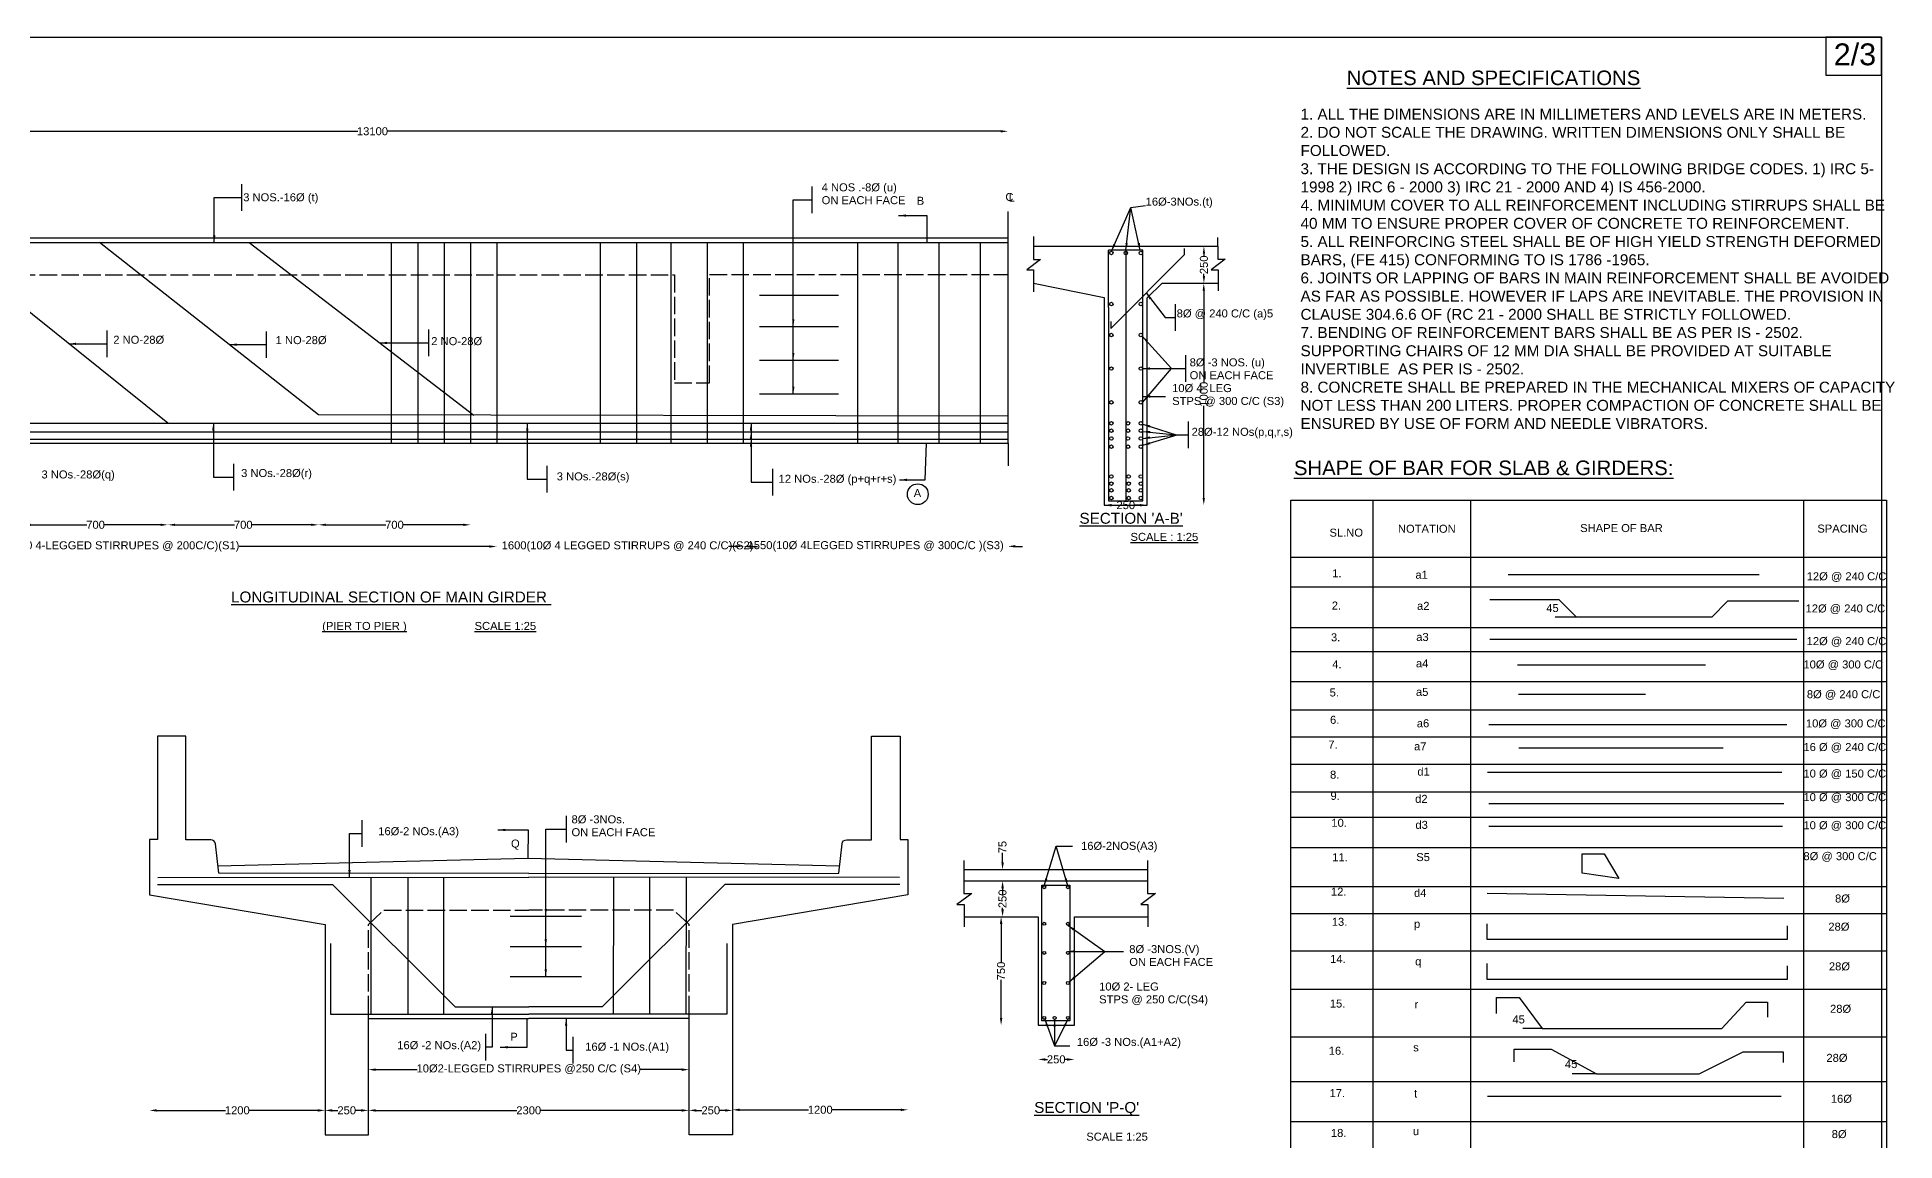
# Model space of a CAD drawing. Header units: millimetres. Extents: x -53232733 to -53211002, y 22138765 to 22152808.
# Drawn here: x -53223768 to -53211002, y 22145227 to 22152808 of the extents above; entities that cross this region are included whole.
import ezdxf

# ---------------------------------------------------------------- set-up
doc = ezdxf.new("R2010")
doc.units = ezdxf.units.MM
doc.header["$MEASUREMENT"] = 0
doc.linetypes.add('ACAD_ISO02W100', pattern=[15, 12, -3])
for name, color, linetype in [('DIMENSION', 7, 'Continuous'), ('DIMENSIONS', 7, 'Continuous'), ('DRAWING', 2, 'Continuous'), ('TEXT', 1, 'Continuous')]:
    doc.layers.add(name, color=color, linetype=linetype)
doc.styles.get("Standard").update_dxf_attribs({"font": 'arial.ttf', "height": 55})
doc.dimstyles.get("Standard").update_dxf_attribs({"dimtxt": 55, "dimasz": 50, "dimexe": 0.18, "dimexo": 0.0625, "dimgap": 0.09, "dimtad": 0, "dimdec": 0, "dimzin": 0, "dimdsep": 46, "dimtxsty": 'Standard', "dimcen": 0.09, "dimse1": 1, "dimse2": 1, "dimadec": 0, "dimazin": 0, "dimtfac": 1, "dimtdec": 0, "dimtofl": 0, "dimtmove": 0, "dimatfit": 3, "dimfxl": 1, "dimtolj": 1, "dimtzin": 0, "dimarcsym": 0})

# ---------------------------------------------------------------- blocks, each defined once
blk = doc.blocks.new('*D69')
at = {"layer": 'Defpoints', "color": 0, "transparency": 16777216}
for p in [(-53215750, 22151372), (-53215750, 22151117), (-53215750, 22151117)]:
    blk.add_point(p, dxfattribs=at)
at = {"layer": 'DIMENSIONS', "color": 0, "lineweight": -2, "transparency": 16777216}
for p, q in [((-53215750, 22151322), (-53215750, 22151306)), ((-53215750, 22151167), (-53215750, 22151183))]:
    blk.add_line(p, q, dxfattribs=at)
at = {"layer": 'DIMENSIONS', "color": 0, "transparency": 16777216}
for points in [[(-53215758, 22151322), (-53215742, 22151322), (-53215750, 22151372)], [(-53215758, 22151167), (-53215742, 22151167), (-53215750, 22151117)]]:
    blk.add_solid(points, dxfattribs=at)
at = {"layer": 'DIMENSIONS', "color": 0, "transparency": 16777216, "insert": (-53215750, 22151244), "char_height": 55, "attachment_point": 5, "rotation": 90}
blk.add_mtext('\\A1;250', dxfattribs=at)
blk = doc.blocks.new('*D70')
at = {"layer": 'Defpoints', "color": 0, "transparency": 16777216}
for p in [(-53216036, 22151117), (-53216139, 22149593), (-53215751, 22149593)]:
    blk.add_point(p, dxfattribs=at)
at = {"layer": 'DIMENSIONS', "color": 0, "lineweight": -2, "transparency": 16777216}
for p, q in [((-53215751, 22151067), (-53215751, 22150434)), ((-53215751, 22149643), (-53215751, 22150275))]:
    blk.add_line(p, q, dxfattribs=at)
at = {"layer": 'DIMENSIONS', "color": 0, "transparency": 16777216}
for points in [[(-53215759, 22151067), (-53215743, 22151067), (-53215751, 22151117)], [(-53215759, 22149643), (-53215743, 22149643), (-53215751, 22149593)]]:
    blk.add_solid(points, dxfattribs=at)
at = {"layer": 'DIMENSIONS', "color": 0, "transparency": 16777216, "insert": (-53215751, 22150355), "char_height": 55, "attachment_point": 5, "rotation": 90}
blk.add_mtext('\\A1;1000', dxfattribs=at)
blk = doc.blocks.new('*D71')
at = {"layer": 'Defpoints', "color": 0, "transparency": 16777216}
for p in [(-53216435, 22149593), (-53216435, 22149593), (-53216139, 22149593)]:
    blk.add_point(p, dxfattribs=at)
at = {"layer": 'DIMENSIONS', "color": 0, "lineweight": -2, "transparency": 16777216}
for p, q in [((-53216385, 22149593), (-53216348, 22149593)), ((-53216189, 22149593), (-53216226, 22149593))]:
    blk.add_line(p, q, dxfattribs=at)
at = {"layer": 'DIMENSIONS', "color": 0, "transparency": 16777216}
for points in [[(-53216385, 22149601), (-53216385, 22149584), (-53216435, 22149593)], [(-53216189, 22149601), (-53216189, 22149584), (-53216139, 22149593)]]:
    blk.add_solid(points, dxfattribs=at)
at = {"layer": 'DIMENSIONS', "color": 0, "transparency": 16777216, "insert": (-53216287, 22149593), "char_height": 55, "attachment_point": 5}
blk.add_mtext('\\A1;250', dxfattribs=at)
blk = doc.blocks.new('*D72')
at = {"layer": 'Defpoints', "color": 0, "transparency": 16777216}
for p in [(-53217096, 22152161), (-53225832, 22152088), (-53217096, 22151524)]:
    blk.add_point(p, dxfattribs=at)
at = {"layer": 'DIMENSIONS', "color": 0, "lineweight": -2, "transparency": 16777216}
for p, q in [((-53225782, 22152161), (-53221565, 22152161)), ((-53217146, 22152161), (-53221363, 22152161))]:
    blk.add_line(p, q, dxfattribs=at)
at = {"layer": 'DIMENSIONS', "color": 0, "transparency": 16777216}
for points in [[(-53225782, 22152169), (-53225782, 22152153), (-53225832, 22152161)], [(-53217146, 22152169), (-53217146, 22152153), (-53217096, 22152161)]]:
    blk.add_solid(points, dxfattribs=at)
at = {"layer": 'DIMENSIONS', "color": 0, "transparency": 16777216, "insert": (-53221464, 22152161), "char_height": 55, "attachment_point": 5}
blk.add_mtext('\\A1;13100', dxfattribs=at)
blk = doc.blocks.new('*D77')
at = {"layer": 'Defpoints', "color": 0, "transparency": 16777216}
for p in [(-53223864, 22150155), (-53222870, 22150155), (-53222870, 22149458)]:
    blk.add_point(p, dxfattribs=at)
at = {"layer": 'DIMENSIONS', "color": 0, "lineweight": -2, "transparency": 16777216}
for p, q in [((-53223814, 22149458), (-53223427, 22149458)), ((-53222920, 22149458), (-53223306, 22149458))]:
    blk.add_line(p, q, dxfattribs=at)
at = {"layer": 'DIMENSIONS', "color": 0, "transparency": 16777216}
for points in [[(-53223814, 22149466), (-53223814, 22149450), (-53223864, 22149458)], [(-53222920, 22149466), (-53222920, 22149450), (-53222870, 22149458)]]:
    blk.add_solid(points, dxfattribs=at)
at = {"layer": 'DIMENSIONS', "color": 0, "transparency": 16777216, "insert": (-53223367, 22149458), "char_height": 55, "attachment_point": 5}
blk.add_mtext('\\A1;700', dxfattribs=at)
blk = doc.blocks.new('*D78')
at = {"layer": 'Defpoints', "color": 0, "transparency": 16777216}
for p in [(-53221835, 22150213), (-53222870, 22150155), (-53221835, 22149458)]:
    blk.add_point(p, dxfattribs=at)
at = {"layer": 'DIMENSIONS', "color": 0, "lineweight": -2, "transparency": 16777216}
for p, q in [((-53222820, 22149458), (-53222413, 22149458)), ((-53221885, 22149458), (-53222292, 22149458))]:
    blk.add_line(p, q, dxfattribs=at)
at = {"layer": 'DIMENSIONS', "color": 0, "transparency": 16777216}
for points in [[(-53222820, 22149466), (-53222820, 22149450), (-53222870, 22149458)], [(-53221885, 22149466), (-53221885, 22149450), (-53221835, 22149458)]]:
    blk.add_solid(points, dxfattribs=at)
at = {"layer": 'DIMENSIONS', "color": 0, "transparency": 16777216, "insert": (-53222352, 22149458), "char_height": 55, "attachment_point": 5}
blk.add_mtext('\\A1;700', dxfattribs=at)
blk = doc.blocks.new('*D79')
at = {"layer": 'Defpoints', "color": 0, "transparency": 16777216}
for p in [(-53221835, 22150213), (-53220790, 22150228), (-53220790, 22149458)]:
    blk.add_point(p, dxfattribs=at)
at = {"layer": 'DIMENSIONS', "color": 0, "lineweight": -2, "transparency": 16777216}
for p, q in [((-53221785, 22149458), (-53221373, 22149458)), ((-53220840, 22149458), (-53221252, 22149458))]:
    blk.add_line(p, q, dxfattribs=at)
at = {"layer": 'DIMENSIONS', "color": 0, "transparency": 16777216}
for points in [[(-53221785, 22149466), (-53221785, 22149450), (-53221835, 22149458)], [(-53220840, 22149466), (-53220840, 22149450), (-53220790, 22149458)]]:
    blk.add_solid(points, dxfattribs=at)
at = {"layer": 'DIMENSIONS', "color": 0, "transparency": 16777216, "insert": (-53221313, 22149458), "char_height": 55, "attachment_point": 5}
blk.add_mtext('\\A1;700', dxfattribs=at)
blk = doc.blocks.new('*D80')
at = {"layer": 'Defpoints', "color": 0, "transparency": 16777216}
for p in [(-53225852, 22150018), (-53220610, 22150018), (-53220610, 22149309)]:
    blk.add_point(p, dxfattribs=at)
at = {"layer": 'DIMENSIONS', "color": 0, "lineweight": -2, "transparency": 16777216}
for p, q in [((-53225802, 22149309), (-53224080, 22149309)), ((-53220660, 22149309), (-53222381, 22149309))]:
    blk.add_line(p, q, dxfattribs=at)
at = {"layer": 'DIMENSIONS', "color": 0, "transparency": 16777216}
for points in [[(-53225802, 22149317), (-53225802, 22149301), (-53225852, 22149309)], [(-53220660, 22149317), (-53220660, 22149301), (-53220610, 22149309)]]:
    blk.add_solid(points, dxfattribs=at)
at = {"layer": 'DIMENSIONS', "color": 0, "transparency": 16777216, "insert": (-53223231, 22149309), "char_height": 55, "attachment_point": 5}
blk.add_mtext('\\A1;3400(10 4-LEGGED STIRRUPES @ 200C/C)(S1)', dxfattribs=at)
blk = doc.blocks.new('*D81')
at = {"layer": 'Defpoints', "color": 0, "transparency": 16777216}
for p in [(-53220610, 22150018), (-53218917, 22150018), (-53218917, 22149309)]:
    blk.add_point(p, dxfattribs=at)
at = {"layer": 'DIMENSIONS', "color": 0, "lineweight": -2, "transparency": 16777216}
for p, q in [((-53220660, 22149309), (-53220710, 22149309)), ((-53218867, 22149309), (-53218817, 22149309))]:
    blk.add_line(p, q, dxfattribs=at)
at = {"layer": 'DIMENSIONS', "color": 0, "transparency": 16777216}
for points in [[(-53220660, 22149317), (-53220660, 22149301), (-53220610, 22149309)], [(-53218867, 22149317), (-53218867, 22149301), (-53218917, 22149309)]]:
    blk.add_solid(points, dxfattribs=at)
at = {"layer": 'DIMENSIONS', "color": 0, "transparency": 16777216, "insert": (-53219711, 22149309), "char_height": 55, "attachment_point": 5}
blk.add_mtext('\\A1;1600(10Ø 4 LEGGED STIRRUPS @ 240 C/C)(S2)', dxfattribs=at)
blk = doc.blocks.new('*D82')
at = {"layer": 'Defpoints', "color": 0, "transparency": 16777216}
for p in [(-53218917, 22150018), (-53217096, 22150045), (-53217096, 22149310)]:
    blk.add_point(p, dxfattribs=at)
at = {"layer": 'DIMENSIONS', "color": 0, "lineweight": -2, "transparency": 16777216}
for p, q in [((-53218967, 22149310), (-53219017, 22149310)), ((-53217046, 22149310), (-53216996, 22149310))]:
    blk.add_line(p, q, dxfattribs=at)
at = {"layer": 'DIMENSIONS', "color": 0, "transparency": 16777216}
for points in [[(-53218967, 22149319), (-53218967, 22149302), (-53218917, 22149310)], [(-53217046, 22149319), (-53217046, 22149302), (-53217096, 22149310)]]:
    blk.add_solid(points, dxfattribs=at)
at = {"layer": 'DIMENSIONS', "color": 0, "transparency": 16777216, "insert": (-53218006, 22149310), "char_height": 55, "attachment_point": 5}
blk.add_mtext('\\A1;1550(10Ø 4LEGGED STIRRUPES @ 300C/C )(S3)', dxfattribs=at)
blk = doc.blocks.new('*D89')
at = {"layer": 'Defpoints', "color": 0, "transparency": 16777216}
for p in [(-53221492, 22145716), (-53219288, 22145716), (-53219288, 22145716)]:
    blk.add_point(p, dxfattribs=at)
at = {"layer": 'DIMENSIONS', "color": 0, "lineweight": -2, "transparency": 16777216}
for p, q in [((-53221442, 22145716), (-53221156, 22145716)), ((-53219338, 22145716), (-53219624, 22145716))]:
    blk.add_line(p, q, dxfattribs=at)
at = {"layer": 'DIMENSIONS', "color": 0, "transparency": 16777216}
for points in [[(-53221442, 22145724), (-53221442, 22145707), (-53221492, 22145716)], [(-53219338, 22145724), (-53219338, 22145707), (-53219288, 22145716)]]:
    blk.add_solid(points, dxfattribs=at)
at = {"layer": 'DIMENSIONS', "color": 0, "transparency": 16777216, "insert": (-53220390, 22145716), "char_height": 55, "attachment_point": 5}
blk.add_mtext('\\A1;10Ø2-LEGGED STIRRUPES @250 C/C (S4)', dxfattribs=at)
blk = doc.blocks.new('*D90')
at = {"layer": 'Defpoints', "color": 0, "transparency": 16777216}
for p in [(-53217134, 22147090), (-53217134, 22147012), (-53217134, 22147012)]:
    blk.add_point(p, dxfattribs=at)
at = {"layer": 'DIMENSIONS', "color": 0, "lineweight": -2, "transparency": 16777216}
for p, q in [((-53217134, 22147140), (-53217134, 22147205)), ((-53217134, 22146962), (-53217134, 22146912))]:
    blk.add_line(p, q, dxfattribs=at)
at = {"layer": 'DIMENSIONS', "color": 0, "transparency": 16777216}
for points in [[(-53217142, 22147140), (-53217125, 22147140), (-53217134, 22147090)], [(-53217142, 22146962), (-53217125, 22146962), (-53217134, 22147012)]]:
    blk.add_solid(points, dxfattribs=at)
at = {"layer": 'DIMENSIONS', "color": 0, "transparency": 16777216, "insert": (-53217134, 22147244), "char_height": 55, "attachment_point": 5, "rotation": 90}
blk.add_mtext('\\A1;75', dxfattribs=at)
blk = doc.blocks.new('*D91')
at = {"layer": 'Defpoints', "color": 0, "transparency": 16777216}
for p in [(-53217134, 22147012), (-53217134, 22146766), (-53217134, 22146766)]:
    blk.add_point(p, dxfattribs=at)
at = {"layer": 'DIMENSIONS', "color": 0, "lineweight": -2, "transparency": 16777216}
for p, q in [((-53217134, 22146962), (-53217134, 22146950)), ((-53217134, 22146816), (-53217134, 22146828))]:
    blk.add_line(p, q, dxfattribs=at)
at = {"layer": 'DIMENSIONS', "color": 0, "transparency": 16777216}
for points in [[(-53217142, 22146962), (-53217125, 22146962), (-53217134, 22147012)], [(-53217142, 22146816), (-53217125, 22146816), (-53217134, 22146766)]]:
    blk.add_solid(points, dxfattribs=at)
at = {"layer": 'DIMENSIONS', "color": 0, "transparency": 16777216, "insert": (-53217134, 22146889), "char_height": 55, "attachment_point": 5, "rotation": 90}
blk.add_mtext('\\A1;250', dxfattribs=at)
blk = doc.blocks.new('*D92')
at = {"layer": 'Defpoints', "color": 0, "transparency": 16777216}
for p in [(-53216890, 22146766), (-53217144, 22146021), (-53216890, 22146021)]:
    blk.add_point(p, dxfattribs=at)
at = {"layer": 'DIMENSIONS', "color": 0, "lineweight": -2, "transparency": 16777216}
for p, q in [((-53217144, 22146716), (-53217144, 22146454)), ((-53217144, 22146071), (-53217144, 22146333))]:
    blk.add_line(p, q, dxfattribs=at)
at = {"layer": 'DIMENSIONS', "color": 0, "transparency": 16777216}
for points in [[(-53217152, 22146716), (-53217135, 22146716), (-53217144, 22146766)], [(-53217152, 22146071), (-53217135, 22146071), (-53217144, 22146021)]]:
    blk.add_solid(points, dxfattribs=at)
at = {"layer": 'DIMENSIONS', "color": 0, "transparency": 16777216, "insert": (-53217144, 22146393), "char_height": 55, "attachment_point": 5, "rotation": 90}
blk.add_mtext('\\A1;750', dxfattribs=at)
blk = doc.blocks.new('*D93')
at = {"layer": 'Defpoints', "color": 0, "transparency": 16777216}
for p in [(-53216890, 22146021), (-53216640, 22146021), (-53216640, 22145786)]:
    blk.add_point(p, dxfattribs=at)
at = {"layer": 'DIMENSIONS', "color": 0, "lineweight": -2, "transparency": 16777216}
for p, q in [((-53216840, 22145786), (-53216826, 22145786)), ((-53216690, 22145786), (-53216704, 22145786))]:
    blk.add_line(p, q, dxfattribs=at)
at = {"layer": 'DIMENSIONS', "color": 0, "transparency": 16777216}
for points in [[(-53216840, 22145794), (-53216840, 22145777), (-53216890, 22145786)], [(-53216690, 22145794), (-53216690, 22145777), (-53216640, 22145786)]]:
    blk.add_solid(points, dxfattribs=at)
at = {"layer": 'DIMENSIONS', "color": 0, "transparency": 16777216, "insert": (-53216765, 22145786), "char_height": 55, "attachment_point": 5}
blk.add_mtext('\\A1;250', dxfattribs=at)
blk = doc.blocks.new('*D94')
at = {"layer": 'Defpoints', "color": 0, "transparency": 16777216}
for p in [(-53222996, 22146916), (-53221790, 22146713), (-53221790, 22145436)]:
    blk.add_point(p, dxfattribs=at)
at = {"layer": 'DIMENSIONS', "color": 0, "lineweight": -2, "transparency": 16777216}
for p, q in [((-53222946, 22145436), (-53222473, 22145436)), ((-53221840, 22145436), (-53222314, 22145436))]:
    blk.add_line(p, q, dxfattribs=at)
at = {"layer": 'DIMENSIONS', "color": 0, "transparency": 16777216}
for points in [[(-53222946, 22145444), (-53222946, 22145427), (-53222996, 22145436)], [(-53221840, 22145444), (-53221840, 22145427), (-53221790, 22145436)]]:
    blk.add_solid(points, dxfattribs=at)
at = {"layer": 'DIMENSIONS', "color": 0, "transparency": 16777216, "insert": (-53222393, 22145436), "char_height": 55, "attachment_point": 5}
blk.add_mtext('\\A1;1200', dxfattribs=at)
blk = doc.blocks.new('*D95')
at = {"layer": 'Defpoints', "color": 0, "transparency": 16777216}
for p in [(-53221790, 22145436), (-53221492, 22145436), (-53221492, 22145436)]:
    blk.add_point(p, dxfattribs=at)
at = {"layer": 'DIMENSIONS', "color": 0, "lineweight": -2, "transparency": 16777216}
for p, q in [((-53221740, 22145436), (-53221702, 22145436)), ((-53221542, 22145436), (-53221580, 22145436))]:
    blk.add_line(p, q, dxfattribs=at)
at = {"layer": 'DIMENSIONS', "color": 0, "transparency": 16777216}
for points in [[(-53221740, 22145444), (-53221740, 22145427), (-53221790, 22145436)], [(-53221542, 22145444), (-53221542, 22145427), (-53221492, 22145436)]]:
    blk.add_solid(points, dxfattribs=at)
at = {"layer": 'DIMENSIONS', "color": 0, "transparency": 16777216, "insert": (-53221641, 22145436), "char_height": 55, "attachment_point": 5}
blk.add_mtext('\\A1;250', dxfattribs=at)
blk = doc.blocks.new('*D96')
at = {"layer": 'Defpoints', "color": 0, "transparency": 16777216}
for p in [(-53221492, 22146068), (-53219288, 22146068), (-53219288, 22145436)]:
    blk.add_point(p, dxfattribs=at)
at = {"layer": 'DIMENSIONS', "color": 0, "lineweight": -2, "transparency": 16777216}
for p, q in [((-53221442, 22145436), (-53220473, 22145436)), ((-53219338, 22145436), (-53220308, 22145436))]:
    blk.add_line(p, q, dxfattribs=at)
at = {"layer": 'DIMENSIONS', "color": 0, "transparency": 16777216}
for points in [[(-53221442, 22145444), (-53221442, 22145427), (-53221492, 22145436)], [(-53219338, 22145444), (-53219338, 22145427), (-53219288, 22145436)]]:
    blk.add_solid(points, dxfattribs=at)
at = {"layer": 'DIMENSIONS', "color": 0, "transparency": 16777216, "insert": (-53220390, 22145436), "char_height": 55, "attachment_point": 5}
blk.add_mtext('\\A1;2300', dxfattribs=at)
blk = doc.blocks.new('*D97')
at = {"layer": 'Defpoints', "color": 0, "transparency": 16777216}
for p in [(-53219288, 22145436), (-53218990, 22145436), (-53218990, 22145436)]:
    blk.add_point(p, dxfattribs=at)
at = {"layer": 'DIMENSIONS', "color": 0, "lineweight": -2, "transparency": 16777216}
for p, q in [((-53219238, 22145436), (-53219200, 22145436)), ((-53219040, 22145436), (-53219078, 22145436))]:
    blk.add_line(p, q, dxfattribs=at)
at = {"layer": 'DIMENSIONS', "color": 0, "transparency": 16777216}
for points in [[(-53219238, 22145444), (-53219238, 22145427), (-53219288, 22145436)], [(-53219040, 22145444), (-53219040, 22145427), (-53218990, 22145436)]]:
    blk.add_solid(points, dxfattribs=at)
at = {"layer": 'DIMENSIONS', "color": 0, "transparency": 16777216, "insert": (-53219139, 22145436), "char_height": 55, "attachment_point": 5}
blk.add_mtext('\\A1;250', dxfattribs=at)
blk = doc.blocks.new('*D98')
at = {"layer": 'Defpoints', "color": 0, "transparency": 16777216}
for p in [(-53217784, 22146916), (-53218990, 22146713), (-53217784, 22145440)]:
    blk.add_point(p, dxfattribs=at)
at = {"layer": 'DIMENSIONS', "color": 0, "lineweight": -2, "transparency": 16777216}
for p, q in [((-53218940, 22145440), (-53218467, 22145440)), ((-53217834, 22145440), (-53218307, 22145440))]:
    blk.add_line(p, q, dxfattribs=at)
at = {"layer": 'DIMENSIONS', "color": 0, "transparency": 16777216}
for points in [[(-53218940, 22145448), (-53218940, 22145431), (-53218990, 22145440)], [(-53217834, 22145448), (-53217834, 22145431), (-53217784, 22145440)]]:
    blk.add_solid(points, dxfattribs=at)
at = {"layer": 'DIMENSIONS', "color": 0, "transparency": 16777216, "insert": (-53218387, 22145440), "char_height": 55, "attachment_point": 5}
blk.add_mtext('\\A1;1200', dxfattribs=at)

msp = doc.modelspace()

# ---------------------------------------------------------------- linework, layer by layer
at = {"layer": 'DIMENSION', "color": 0}
msp.add_lwpolyline([(-53215152.5, 22149628), (-53211059.2, 22149628), (-53211059.2, 22141714.5), (-53215152.5, 22141714.5)], close=True, dxfattribs=at)
for points in [[(-53214590.1, 22149628), (-53214590.1, 22141714.5)], [(-53213917.2, 22149628), (-53213917.2, 22141714.5)], [(-53211630, 22149628), (-53211630, 22141714.5)], [(-53215152.5, 22149236.9), (-53211059.2, 22149236.9)], [(-53215152.5, 22149032.4), (-53211059.2, 22149032.4)], [(-53213658.5, 22149115.7), (-53211934.5, 22149115.7)], [(-53213189.7, 22148824.4), (-53213309.2, 22148941.9), (-53213786, 22148941.9)], [(-53211662, 22148933.7), (-53212151.6, 22148933.7), (-53212259.8, 22148824.4), (-53213335.8, 22148824.4)], [(-53215152.5, 22148753.8), (-53211059.2, 22148753.8)], [(-53213786.1, 22148673.3), (-53211674.3, 22148673.3)], [(-53215152.5, 22148588.5), (-53211059.2, 22148588.5)], [(-53212302, 22148493), (-53213594.1, 22148493)], [(-53215152.5, 22148380.7), (-53211059.2, 22148380.7)], [(-53213587.4, 22148295), (-53212714.9, 22148295)], [(-53215152.5, 22148187), (-53211059.2, 22148187)], [(-53213791.1, 22148086.3), (-53211744.9, 22148086.3)], [(-53215152.5, 22148002.8), (-53211059.2, 22148002.8)], [(-53212181.4, 22147924.9), (-53213586.1, 22147924.9)], [(-53215152.5, 22147813.9), (-53211059.2, 22147813.9)], [(-53213800.7, 22147759.1), (-53211779, 22147759.1)], [(-53215152.5, 22147625), (-53211059.2, 22147625)], [(-53211764.4, 22147541.5), (-53213791, 22147541.5)], [(-53215152.5, 22147450.2), (-53211059.2, 22147450.2)], [(-53213791, 22147388), (-53211774.2, 22147388)], [(-53215152.5, 22147242.4), (-53211059.2, 22147242.4)], [(-53213151.3, 22147064.5), (-53213151.3, 22147198.8), (-53212999.2, 22147198.8), (-53212898, 22147028.8), (-53213151.3, 22147064.5)], [(-53215152.5, 22146973.2), (-53211059.2, 22146973.2)], [(-53213803.7, 22146928.8), (-53211764.2, 22146893.3)], [(-53215152.5, 22146789), (-53211059.2, 22146789)], [(-53211742.9, 22146702.7), (-53211742.9, 22146609.5), (-53213804.5, 22146609.5), (-53213804.5, 22146717.6)], [(-53215152.5, 22146531.9), (-53211059.2, 22146531.9)], [(-53211742.9, 22146429.3), (-53211742.9, 22146336), (-53213804.5, 22146336), (-53213804.5, 22146444.1)], [(-53215152.5, 22146267.6), (-53211059.2, 22146267.6)], [(-53213738.5, 22146102.1), (-53213738.5, 22146210.2), (-53213584.3, 22146210.2), (-53213425.9, 22145997.5), (-53212191.1, 22145997.5), (-53212024.3, 22146180.3), (-53211877.1, 22146180.3), (-53211877.1, 22146075.1)], [(-53213425.9, 22145997.5), (-53213559.4, 22145997.5)], [(-53215152.5, 22145941.7), (-53211059.2, 22145941.7)], [(-53213618.2, 22145769.1), (-53213618.2, 22145856.6), (-53213364.2, 22145856.6), (-53213052, 22145687.4), (-53212346.8, 22145687.4), (-53212044.2, 22145839.1), (-53211770.4, 22145839.1), (-53211770.4, 22145764.2)], [(-53215152.5, 22145634.7), (-53211059.2, 22145634.7)], [(-53213052, 22145687.4), (-53213219.4, 22145687.4)], [(-53213801.1, 22145533.9), (-53211782.7, 22145533.9)], [(-53215152.5, 22145358.5), (-53211059.2, 22145358.5)]]:
    msp.add_lwpolyline(points, dxfattribs=at)
at = {"layer": 'DIMENSIONS', "color": 0}
for points in [[(-53211093.1, 22138765.1), (-53232733, 22138765.1), (-53232733, 22152807.5), (-53211093.1, 22152807.5)], [(-53211093.1, 22152807.5), (-53211475.5, 22152807.5), (-53211475.5, 22152545.5), (-53211093.1, 22152545.5)]]:
    msp.add_lwpolyline(points, close=True, dxfattribs=at)
for points in [[(-53222363.5, 22151798), (-53222363.5, 22151615)], [(-53218445.5, 22151781), (-53218445.5, 22151598)], [(-53215948, 22150973), (-53215948, 22150790)], [(-53223290, 22150792.6), (-53223290, 22150609.6)], [(-53222195, 22150786.9), (-53222195, 22150603.9)], [(-53221079, 22150798.6), (-53221079, 22150615.6)], [(-53215876, 22150622.7), (-53215876, 22150439.7)], [(-53215858.5, 22150168.5), (-53215858.5, 22149985.5)], [(-53222420, 22149876), (-53222420, 22149693)], [(-53220265.5, 22149862.5), (-53220265.5, 22149679.5)], [(-53218715, 22149843), (-53218715, 22149660)], [(-53221536, 22147429), (-53221536, 22147246)], [(-53220133, 22147458), (-53220133, 22147275)], [(-53220686.5, 22145961), (-53220686.5, 22145778)], [(-53220088, 22145942), (-53220088, 22145759)]]:
    msp.add_lwpolyline(points, dxfattribs=at)
msp.add_circle((-53217716.5, 22149668), 71.5, dxfattribs=at)
at = {"layer": 'DRAWING', "color": 0}
for points in [[(-53217095.8, 22150018.2), (-53217095.8, 22151609.4)], [(-53225803.9, 22150018.2), (-53225803.9, 22151429.1), (-53217095.8, 22151429.1)], [(-53225757.7, 22150018.2), (-53225757.7, 22151396.2), (-53217095.8, 22151396.2)], [(-53225480.9, 22151396.2), (-53223863.8, 22150155.1), (-53217095.8, 22150155.1)], [(-53222869.5, 22150155.1), (-53224417.8, 22151396.2)], [(-53217095.8, 22150203.5), (-53221835, 22150213.1), (-53223339, 22151396.2)], [(-53222311.5, 22151396.2), (-53220768, 22150211)], [(-53221334.8, 22151396.2), (-53221334.8, 22150018.2)], [(-53221151.8, 22151396.2), (-53221151.8, 22150018.2)], [(-53220971.2, 22151396.2), (-53220971.2, 22150018.2)], [(-53220790.4, 22151396.2), (-53220790.4, 22150018.2)], [(-53220609.8, 22151396.2), (-53220609.8, 22150018.2)], [(-53219898.3, 22151396.2), (-53219898.3, 22150018.2)], [(-53219648.4, 22151396.2), (-53219648.4, 22150018.2)], [(-53219413.6, 22151396.2), (-53219413.6, 22150018.2)], [(-53219163.3, 22151396.2), (-53219163.3, 22150018.2)], [(-53218916.5, 22151396.2), (-53218916.5, 22150018.2)], [(-53218130, 22151396.2), (-53218130, 22150018.2)], [(-53217854.3, 22151396.2), (-53217854.3, 22150018.2)], [(-53217571, 22151396.2), (-53217571, 22150018.2)], [(-53217287.7, 22151396.2), (-53217287.7, 22150018.2)], [(-53216921.5, 22151437.6), (-53216921.5, 22151281.2), (-53216872.6, 22151281.2), (-53216967.1, 22151209.6), (-53216920.7, 22151209.6), (-53216920.7, 22151057.4)], [(-53216921.5, 22151371.5), (-53215654.2, 22151371.5), (-53215654.2, 22151431.5)], [(-53216169, 22150950.2), (-53216169, 22151343.4), (-53216404.8, 22151343.4)], [(-53216404.8, 22150950.2), (-53216404.8, 22151343.4)], [(-53216390.3, 22150854), (-53216390.3, 22150806.3), (-53215884.2, 22151314.3), (-53215884.2, 22151355.4)], [(-53216286.9, 22151343.4), (-53216286.9, 22149622.6)], [(-53215654.2, 22151371.5), (-53215654.2, 22151283.8), (-53215603.3, 22151283.8), (-53215701, 22151210), (-53215651.1, 22151210), (-53215651.1, 22151066.1)], [(-53216920.7, 22151118.9), (-53216434.9, 22151019.3), (-53216434.9, 22149592.5), (-53216138.9, 22149592.5), (-53216138.9, 22151018.2), (-53216036.1, 22151117.1), (-53215651.1, 22151117.1)], [(-53218805.2, 22151034.6), (-53218260.9, 22151034.6)], [(-53216404.8, 22150950.2), (-53216404.8, 22149622.6), (-53216169, 22149622.6), (-53216169, 22150950.2)], [(-53225708.7, 22150863.5), (-53225708.7, 22150096.3), (-53217095.8, 22150096.3)], [(-53218805.2, 22150820.2), (-53218260.9, 22150820.2)], [(-53218805.2, 22150589), (-53218260.9, 22150589)], [(-53218805.2, 22150356.9), (-53218260.9, 22150356.9)], [(-53225851.8, 22150018.2), (-53217095.8, 22150018.2), (-53217095.8, 22149863.5)], [(-53225757.7, 22150045.2), (-53217095.8, 22150045.2)], [(-53222996.5, 22147296.3), (-53222996.5, 22146915.5), (-53221789.9, 22146713.3), (-53221789.9, 22145267.6), (-53221492.4, 22145267.6), (-53221492.4, 22146102.6)], [(-53217783.7, 22147296.3), (-53217783.7, 22146915.5), (-53218990.3, 22146713.3), (-53218990.3, 22145267.6), (-53219287.8, 22145267.6), (-53219287.8, 22146102.6)], [(-53222526.4, 22147114.8), (-53220396.2, 22147167.4), (-53218253.6, 22147116.4)], [(-53217400, 22147151.5), (-53217400, 22146925.9), (-53217345.8, 22146925.9), (-53217447.4, 22146851.1), (-53217397.4, 22146851.1), (-53217397.4, 22146696)], [(-53216137.3, 22147151.5), (-53216137.3, 22146925.9), (-53216083, 22146925.9), (-53216184.6, 22146851.1), (-53216134.7, 22146851.1), (-53216134.7, 22146696)], [(-53222940.8, 22146986.9), (-53221738.9, 22146986.9), (-53220894.8, 22146147.4), (-53220390.1, 22146147.4)], [(-53222938.2, 22147035.4), (-53220390.1, 22147037.8)], [(-53221473, 22146097), (-53221473.9, 22147036.8)], [(-53221220, 22147037), (-53221220, 22146097)], [(-53220973.3, 22146097), (-53220974.2, 22147037.3)], [(-53217841.9, 22147035.4), (-53220390.1, 22147037.8)], [(-53217839.4, 22146986.9), (-53219041.3, 22146986.9), (-53219885.4, 22146147.4), (-53220390.1, 22146147.4)], [(-53219806.9, 22146097), (-53219806, 22147037.3)], [(-53219560.2, 22147037), (-53219560.2, 22146097)], [(-53219307.1, 22146097), (-53219306.3, 22147036.8)], [(-53217400, 22147090.1), (-53216137.3, 22147090.1)], [(-53217400, 22147012.1), (-53216137.3, 22147012.1)], [(-53216863, 22146050.2), (-53216863, 22146981.8), (-53216670.8, 22146981.8), (-53216670.8, 22146050.2), (-53216863, 22146050.2)], [(-53220518.2, 22146770), (-53220028.2, 22146770)], [(-53217397.4, 22146765.8), (-53216890, 22146765.8)], [(-53216890, 22146765.8), (-53216890, 22146021), (-53216640.2, 22146021), (-53216640.2, 22146765.8)], [(-53216640.2, 22146765.8), (-53216134.7, 22146765.8)], [(-53221752.3, 22146582.6), (-53221752.3, 22146097), (-53220390.1, 22146097)], [(-53220518.2, 22146561.5), (-53220028.2, 22146561.5)], [(-53219027.9, 22146582.6), (-53219027.9, 22146097), (-53220390.1, 22146097)], [(-53220518.2, 22146354.7), (-53220028.2, 22146354.7)], [(-53221492.4, 22146067.7), (-53220390.1, 22146067.7)], [(-53219287.8, 22146067.7), (-53220390.1, 22146067.7)]]:
    msp.add_lwpolyline(points, dxfattribs=at)
at = {"layer": 'DRAWING', "color": 0, "linetype": 'ACAD_ISO02W100', "ltscale": 10}
for points in [[(-53226133.2, 22151176.2), (-53225505.4, 22151176.2), (-53225505.4, 22150418.2), (-53225251.3, 22150418.2), (-53225251.3, 22151174.3), (-53219388.7, 22151174.3), (-53219388.7, 22150432.9), (-53219147, 22150432.9), (-53219147, 22151177.6), (-53217095.8, 22151177.6)], [(-53221492.4, 22146102.6), (-53221492.4, 22146712.8), (-53221384.9, 22146811.6), (-53220390.1, 22146811.6)], [(-53219287.8, 22146102.6), (-53219287.8, 22146712.8), (-53219395.3, 22146811.6), (-53220390.1, 22146811.6)]]:
    msp.add_lwpolyline(points, dxfattribs=at)
at = {"layer": 'DRAWING', "color": 0}
for points in [[(-53220390.1, 22147064), (-53222520.9, 22147065.9), (-53222543.5, 22147267.1, 0.389542), (-53222575.1, 22147294.6), (-53222745.7, 22147294.6), (-53222745.7, 22148006), (-53222942.1, 22148006), (-53222942.1, 22147295.9), (-53222996.5, 22147295.9)], [(-53220390.1, 22147064), (-53218259.3, 22147065.9), (-53218236.7, 22147267.1, -0.389542), (-53218205.1, 22147294.6), (-53218034.5, 22147294.6), (-53218034.5, 22148006), (-53217838, 22148006), (-53217838, 22147295.9), (-53217783.7, 22147295.9)]]:
    msp.add_lwpolyline(points, format="xyb", dxfattribs=at)
for centre, radius in [((-53216385.9, 22151325.4), 12), ((-53216286.9, 22151325.4), 12), ((-53216183.4, 22151325.4), 12), ((-53216385.9, 22150974.2), 12), ((-53216183.4, 22150974.2), 12), ((-53216385.9, 22150761.3), 12), ((-53216183.4, 22150761.3), 12), ((-53216385.9, 22150531.2), 12), ((-53216183.4, 22150531.2), 12), ((-53216385.9, 22150298.9), 12), ((-53216183.4, 22150298.9), 12), ((-53216385.9, 22150155.5), 12), ((-53216385.9, 22150104.5), 12), ((-53216385.9, 22150051), 12), ((-53216272, 22150155.5), 12), ((-53216272, 22150104.5), 12), ((-53216272, 22150051), 12), ((-53216183.4, 22150155.5), 12), ((-53216183.4, 22150104.5), 12), ((-53216183.4, 22150051), 12), ((-53216385.9, 22149994.5), 12), ((-53216272, 22149994.5), 12), ((-53216183.4, 22149994.5), 12), ((-53216385.9, 22149790.1), 12), ((-53216267.3, 22149790.1), 12), ((-53216183.4, 22149790.1), 12), ((-53216385.9, 22149740.9), 12), ((-53216385.9, 22149694.3), 12), ((-53216267.3, 22149740.9), 12), ((-53216267.3, 22149694.3), 12), ((-53216183.4, 22149740.9), 12), ((-53216183.4, 22149694.3), 12), ((-53216385.9, 22149642), 12), ((-53216267.3, 22149642), 12), ((-53216183.4, 22149642), 12), ((-53216847.5, 22146968.6), 10.3), ((-53216685, 22146968.6), 10.3), ((-53216847.5, 22146717.5), 10.3), ((-53216685, 22146717.5), 10.3), ((-53216847.5, 22146518), 10.3), ((-53216685, 22146518), 10.3), ((-53216847.5, 22146311), 10.3), ((-53216685, 22146311), 10.3), ((-53216847.5, 22146071.1), 10.3), ((-53216775.8, 22146071.1), 10.3), ((-53216685, 22146071.1), 10.3)]:
    msp.add_circle(centre, radius, dxfattribs=at)

# ---------------------------------------------------------------- texts
at = {"layer": 'DIMENSION', "color": 0}
for s, p in [('SL.NO ', (-53214887.1, 22149376.9)), ('NOTATION ', (-53214416.7, 22149403.4)), ('SHAPE OF BAR ', (-53213164.3, 22149408.2)), ('SPACING ', (-53211534.5, 22149404.6)), ('1.', (-53214868.1, 22149097.5)), ('a1', (-53214296.6, 22149087.6)), ('12Ø @ 240 C/C ', (-53211607.5, 22149077)), ('2.', (-53214871.1, 22148876.2)), ('a2', (-53214285.1, 22148873.8)), ('45', (-53213397.3, 22148859)), ('12Ø @ 240 C/C ', (-53211615.5, 22148856)), ('3.', (-53214877.2, 22148657.9)), ('a3', (-53214290.8, 22148660.1)), ('12Ø @ 240 C/C ', (-53211608, 22148631.5)), ('4.', (-53214868.1, 22148473)), ('a4', (-53214292.8, 22148478.8)), ('10Ø @ 300 C/C', (-53211630, 22148471.4)), ('5.', (-53214886.3, 22148279)), ('a5', (-53214292.8, 22148283)), ('8Ø @ 240 C/C', (-53211606.5, 22148267)), ('6.', (-53214883.2, 22148091.1)), ('a6', (-53214287, 22148067.4)), ('10Ø @ 300 C/C ', (-53211613, 22148066.5)), ('7.', (-53214895.4, 22147921.4)), ('a7', (-53214306.1, 22147909)), ('16 Ø @ 240 C/C ', (-53211630, 22147904)), ('8.', (-53214883.3, 22147714.1)), ('d1', (-53214283.2, 22147735.3)), ('10 Ø @ 150 C/C', (-53211630, 22147722)), ('9.', (-53214880.2, 22147568.6)), ('d2', (-53214298.5, 22147548.3)), ('10 Ø @ 300 C/C', (-53211630, 22147560)), ('10.', (-53214874.2, 22147383.7)), ('d3', (-53214296.7, 22147369.5)), ('10 Ø @ 300 C/C', (-53211630, 22147367.1)), ('11.', (-53214868.1, 22147147.3)), ('S5', (-53214290.9, 22147148.2)), ('8Ø @ 300 C/C ', (-53211630, 22147154.5)), ('12.', (-53214877, 22146910.8)), ('d4', (-53214306.2, 22146902)), ('8Ø', (-53211412.8, 22146863.8)), ('13.', (-53214871.3, 22146703.7)), ('p', (-53214306.2, 22146689.5)), ('28Ø', (-53211458.8, 22146670.5)), ('14.', (-53214882.8, 22146448.3)), ('q', (-53214298.6, 22146431.8)), ('28Ø', (-53211454.9, 22146397.6)), ('15.', (-53214884.7, 22146142.3)), ('r', (-53214302.4, 22146136.8)), ('28Ø', (-53211447.2, 22146106.1)), ('45', (-53213630.2, 22146033.1)), ('16.', (-53214892.4, 22145817.9)), ('s', (-53214312, 22145841)), ('45', (-53213269.3, 22145726.5)), ('28Ø', (-53211472.1, 22145769.2)), ('17.', (-53214886.7, 22145527.1)), ('t', (-53214306.2, 22145524.2)), ('16Ø', (-53211441.4, 22145487.9)), ('18.', (-53214877.2, 22145253.4)), ('u', (-53214313.9, 22145265.7)), ('8Ø', (-53211435.6, 22145245.5))]:
    msp.add_text(s, height=55, dxfattribs=at).set_placement(p)
at = {"layer": 'DIMENSIONS', "color": 0}
for s, p in [('2 NO-28Ø', (-53223245.2, 22150701.6)), ('1 NO-28Ø', (-53222129.4, 22150699.2)), ('2 NO-28Ø', (-53221060.1, 22150692)), ('A', (-53217744.5, 22149648.5))]:
    msp.add_text(s, height=55, dxfattribs=at).set_placement(p)
at = {"layer": 'DIMENSIONS', "color": 0, "insert": (-53215086, 22152316.5), "char_height": 75, "width": 4114.77, "attachment_point": 1}
msp.add_mtext('1. ALL THE DIMENSIONS ARE IN MILLIMETERS AND LEVELS ARE IN METERS. \\P2. DO NOT SCALE THE DRAWING. WRITTEN DIMENSIONS ONLY SHALL BE FOLLOWED. \\P3. THE DESIGN IS ACCORDING TO THE FOLLOWING BRIDGE CODES. 1) IRC 5- 1998 2) IRC 6 - 2000 3) IRC 21 - 2000 AND 4) IS 456-2000. \\P4. MINIMUM COVER TO ALL REINFORCEMENT INCLUDING STIRRUPS SHALL BE 40 MM TO ENSURE PROPER COVER OF CONCRETE TO REINFORCEMENT. \\P5. ALL REINFORCING STEEL SHALL BE OF HIGH YIELD STRENGTH DEFORMED BARS, (FE 415) CONFORMING TO IS 1786 -1965. \\P6. JOINTS OR LAPPING OF BARS IN MAIN REINFORCEMENT SHALL BE AVOIDED AS FAR AS POSSIBLE. HOWEVER IF LAPS ARE INEVITABLE. THE PROVISION IN CLAUSE 304.6.6 OF (RC 21 - 2000 SHALL BE STRICTLY FOLLOWED. \\P7. BENDING OF REINFORCEMENT BARS SHALL BE AS PER IS - 2502. SUPPORTING CHAIRS OF 12 MM DIA SHALL BE PROVIDED AT SUITABLE INVERTIBLE  AS PER IS - 2502. \\P8. CONCRETE SHALL BE PREPARED IN THE MECHANICAL MIXERS OF CAPACITY NOT LESS THAN 200 LITERS. PROPER COMPACTION OF CONCRETE SHALL BE ENSURED BY USE OF FORM AND NEEDLE VIBRATORS. ', dxfattribs=at)
at = {"layer": 'TEXT', "color": 0}
for s, height, p in [('2/3', 150, (-53211421.5, 22152614.5)), ('%%UNOTES AND SPECIFICATIONS', 100, (-53214768.6, 22152478.3)), ('3 NOS.-16Ø (t)', 55, (-53222352.3, 22151680.3)), ('4 NOS .-8Ø (u)', 55, (-53218377.1, 22151748.7)), ('ON EACH FACE', 55, (-53218377.1, 22151660.3)), ('B', 55, (-53217723.4, 22151656.5)), ('C', 55, (-53217114.3, 22151682.5)), ('L', 55, (-53217092.3, 22151677.6)), ('16Ø-3NOs.(t)', 55, (-53216150.5, 22151650.5)), ('8Ø @ 240 C/C (a)5', 55, (-53215937.1, 22150882.5)), ('8Ø -3 NOS. (u)', 55, (-53215848, 22150546.5)), ('ON EACH FACE', 55, (-53215848, 22150458.1)), ('STPS @ 300 C/C (S3)', 55, (-53215968.4, 22150281.2)), ('10Ø 4- LEG ', 55, (-53215968.4, 22150369.6)), ('28Ø-12 NOs(p,q,r,s)', 55, (-53215834.6, 22150069.2)), ('3 NOs.-28Ø(q)', 55, (-53223738.7, 22149776.5)), ('3 NOs.-28Ø(r)', 55, (-53222366.6, 22149786.1)), ('3 NOs.-28Ø(s)', 55, (-53220197.7, 22149763.1)), ('12 NOs.-28Ø (p+q+r+s)', 55, (-53218672.7, 22149746.8)), ('%%USHAPE OF BAR FOR SLAB & GIRDERS:', 100, (-53215131.5, 22149799.5)), ("%%USECTION 'A-B'", 75, (-53216605.3, 22149465.3)), ('%%USCALE : 1:25', 55, (-53216254.7, 22149347.6)), ('%%ULONGITUDINAL SECTION OF MAIN GIRDER ', 75, (-53222436.1, 22148924.8)), ('%%U(PIER TO PIER )', 55, (-53221809.3, 22148735.9)), ('%%USCALE 1:25', 55, (-53220762.2, 22148735.9)), ('16Ø-2 NOs.(A3)', 55, (-53221424.3, 22147325.9)), ('8Ø -3NOs.', 55, (-53220096, 22147407.6)), ('ON EACH FACE', 55, (-53220096, 22147319.2)), ('Q', 55, (-53220512.1, 22147241)), ('16Ø-2NOS(A3)', 55, (-53216594.4, 22147225.5)), ('8Ø -3NOS.(V)', 55, (-53216263, 22146516.2)), ('ON EACH FACE', 55, (-53216263, 22146427.9)), ('STPS @ 250 C/C(S4)', 55, (-53216470.1, 22146170.8)), ('10Ø 2- LEG', 55, (-53216470.1, 22146259.2)), ('P', 55, (-53220516.9, 22145914)), ('16Ø -2 NOs.(A2)', 55, (-53221293.7, 22145856.3)), ('16Ø -1 NOs.(A1)', 55, (-53220001.9, 22145846)), ('16Ø -3 NOs.(A1+A2)', 55, (-53216622.9, 22145878.7)), ("%%USECTION 'P-Q'", 75, (-53216916.3, 22145418.4)), ('SCALE 1:25', 55, (-53216558.3, 22145227.9))]:
    msp.add_text(s, height=height, dxfattribs=at).set_placement(p)

# ---------------------------------------------------------------- dimensions: what is measured, and where the dimension line sits
at = {"layer": 'DIMENSIONS', "color": 0}
for base, p1, p2, text, picture, middle in [((-53217095.8, 22152161), (-53225832.4, 22152087.5), (-53217095.8, 22151523.5), '13100', '*D72', (-53221464.1, 22152161)), ((-53221835, 22149458), (-53222869.5, 22150155.1), (-53221835, 22150213.1), '700', '*D78', (-53222352.3, 22149458)), ((-53220790.4, 22149458), (-53221835, 22150213.1), (-53220790.4, 22150228.2), '700', '*D79', (-53221312.7, 22149458)), ((-53222869.5, 22149458), (-53223863.8, 22150155.1), (-53222869.5, 22150155.1), '700', '*D77', (-53223366.7, 22149458)), ((-53220609.8, 22149309), (-53225851.8, 22150018.2), (-53220609.8, 22150018.2), '3400(10 4-LEGGED STIRRUPES @ 200C/C)(S1)', '*D80', (-53223230.8, 22149309)), ((-53217095.8, 22149310.5), (-53218916.5, 22150018.2), (-53217095.8, 22150045.2), '1550(10Ø 4LEGGED STIRRUPES @ 300C/C )(S3)', '*D82', (-53218006.1, 22149310.5)), ((-53216434.9, 22149592.5), (-53216138.9, 22149592.5), (-53216434.9, 22149592.5), '250', '*D71', (-53216286.9, 22149592.5)), ((-53221789.9, 22145435.5), (-53222996.5, 22146915.5), (-53221789.9, 22146713.3), '1200', '*D94', (-53222393.2, 22145435.5)), ((-53217783.7, 22145439.7), (-53218990.3, 22146713.3), (-53217783.7, 22146915.5), '1200', '*D98', (-53218387, 22145439.7)), ((-53219287.8, 22145435.5), (-53221492.4, 22146067.7), (-53219287.8, 22146067.7), '2300', '*D96', (-53220390.1, 22145435.5)), ((-53216640.2, 22145785.5), (-53216890, 22146021), (-53216640.2, 22146021), '250', '*D93', (-53216765.1, 22145785.5)), ((-53219287.8, 22145715.5), (-53221492.4, 22145715.5), (-53219287.8, 22145715.5), '10Ø2-LEGGED STIRRUPES @250 C/C (S4)', '*D89', (-53220390.1, 22145715.5)), ((-53221492.4, 22145435.5), (-53221789.9, 22145435.5), (-53221492.4, 22145435.5), '250', '*D95', (-53221641.1, 22145435.5)), ((-53218990.3, 22145435.5), (-53219287.8, 22145435.5), (-53218990.3, 22145435.5), '250', '*D97', (-53219139, 22145435.5))]:
    dim = msp.add_linear_dim(base=base, p1=p1, p2=p2, text=text, dimstyle='Standard', dxfattribs=at)
    dim.commit()
    dim.dimension.update_dxf_attribs({"geometry": picture, "text_midpoint": middle})
for base, p1, p2, text, picture, middle in [((-53215750, 22151117.1), (-53215750, 22151371.5), (-53215750, 22151117.1), '250', '*D69', (-53215750, 22151244.3)), ((-53215751, 22149592.5), (-53216036.1, 22151117.1), (-53216138.9, 22149592.5), '1000', '*D70', (-53215751, 22150354.8)), ((-53217133.5, 22146765.8), (-53217133.5, 22147012.1), (-53217133.5, 22146765.8), '250', '*D91', (-53217133.5, 22146889)), ((-53217143.7, 22146021), (-53216890, 22146765.8), (-53216890, 22146021), '750', '*D92', (-53217143.7, 22146393.4))]:
    dim = msp.add_linear_dim(base=base, p1=p1, p2=p2, angle=90, text=text, dimstyle='Standard', dxfattribs=at)
    dim.commit()
    dim.dimension.update_dxf_attribs({"geometry": picture, "text_midpoint": middle})
dim = msp.add_linear_dim(base=(-53218916.5, 22149309), p1=(-53220609.8, 22150018.2), p2=(-53218916.5, 22150018.2), text='1600(10Ø 4 LEGGED STIRRUPS @ 240 C/C)(S2)', dimstyle='Standard', dxfattribs=at)
dim.commit()
dim.dimension.update_dxf_attribs({"geometry": '*D81', "text_midpoint": (-53219711, 22149309), "dimtype": 160})
dim = msp.add_linear_dim(base=(-53217133.5, 22147012.1), p1=(-53217133.5, 22147090.1), p2=(-53217133.5, 22147012.1), angle=90, text='75', dimstyle='Standard', dxfattribs=at)
dim.commit()
dim.dimension.update_dxf_attribs({"geometry": '*D90', "text_midpoint": (-53217133.5, 22147244.5), "dimtype": 160})

# ---------------------------------------------------------------- leaders
for points in [[(-53222551.5, 22151396.2), (-53222551.5, 22151706.5), (-53222363.5, 22151706.5)], [(-53218572, 22150820.2), (-53218572, 22151689.5), (-53218445.5, 22151689.5)], [(-53217848, 22151582), (-53217654.5, 22151582), (-53217654.5, 22151396.2)], [(-53216385.9, 22151337.4), (-53216252, 22151636.5), (-53216150.5, 22151650.5)], [(-53216286.9, 22151343.4), (-53216252, 22151636.5)], [(-53216187.5, 22151343.4), (-53216252, 22151636.5)], [(-53218572, 22150356.9), (-53218572, 22151429.1)], [(-53218572, 22150589), (-53218572, 22151429.1)], [(-53216147.3, 22151050.3), (-53216016, 22150881.5), (-53215948, 22150881.5)], [(-53223550.6, 22150701.1), (-53223290, 22150701.1)], [(-53222448.2, 22150695.4), (-53222195, 22150695.4)], [(-53221414.1, 22150707.1), (-53221079, 22150707.1)], [(-53216173.8, 22150754.1), (-53215972, 22150531.2)], [(-53216171.4, 22150531.2), (-53215876, 22150531.2)], [(-53216171.4, 22150298.9), (-53215972, 22150531.2)], [(-53216169, 22150339.5), (-53216015, 22150339.5)], [(-53222557.5, 22150155.1), (-53222557.5, 22149784.5), (-53222420, 22149784.5)], [(-53220400, 22150155.1), (-53220400, 22149771), (-53220265.5, 22149771)], [(-53218862.5, 22150155.1), (-53218862.5, 22149967)], [(-53218862.5, 22150096.3), (-53218862.5, 22149967)], [(-53216169, 22150149), (-53215941.8, 22150076.1)], [(-53216169, 22150100), (-53215941.8, 22150076.1)], [(-53216169, 22150004), (-53215933, 22150077), (-53215858.5, 22150077)], [(-53216169, 22150052), (-53215933, 22150077)], [(-53218862.5, 22150045.2), (-53218862.5, 22149751.5), (-53218715, 22149751.5)], [(-53217841.5, 22149766.5), (-53217665, 22149766.5), (-53217656, 22150018.2)], [(-53220601.5, 22147362), (-53220394.5, 22147362), (-53220396.2, 22147167.4)], [(-53221622, 22147036.7), (-53221622, 22147337.5), (-53221536, 22147337.5)], [(-53220273.2, 22146354.7), (-53220273.2, 22147366.5), (-53220133, 22147366.5)], [(-53220273.2, 22146561.5), (-53220273.2, 22147366.5)], [(-53220273.2, 22146770), (-53220273.2, 22147366.5)], [(-53216847.5, 22146978.9), (-53216765.5, 22147251.5), (-53216654, 22147251.5)], [(-53216685, 22146978.9), (-53216765.5, 22147251.5)], [(-53216685, 22146707.2), (-53216431, 22146528.3)], [(-53216685, 22146528.3), (-53216303, 22146528.3)], [(-53216677.2, 22146317.7), (-53216431, 22146528.3)], [(-53220642.4, 22146147.4), (-53220642.4, 22145869.5), (-53220686.5, 22145869.5)], [(-53220585.5, 22145869.5), (-53220400, 22145869.5), (-53220400, 22146067.7)], [(-53220133, 22146067.7), (-53220133, 22145850.5), (-53220088, 22145850.5)], [(-53216843.9, 22146061.5), (-53216775.8, 22145879.5)], [(-53216775.8, 22146060.8), (-53216775.8, 22145879.5), (-53216671, 22145879.5)], [(-53216685, 22146060.8), (-53216775.8, 22145879.5)]]:
    msp.add_leader(points, dimstyle='Standard', override={"dimgap": 0.09, "dimtad": 0}, dxfattribs=at)

doc.saveas('drawing.dxf')
